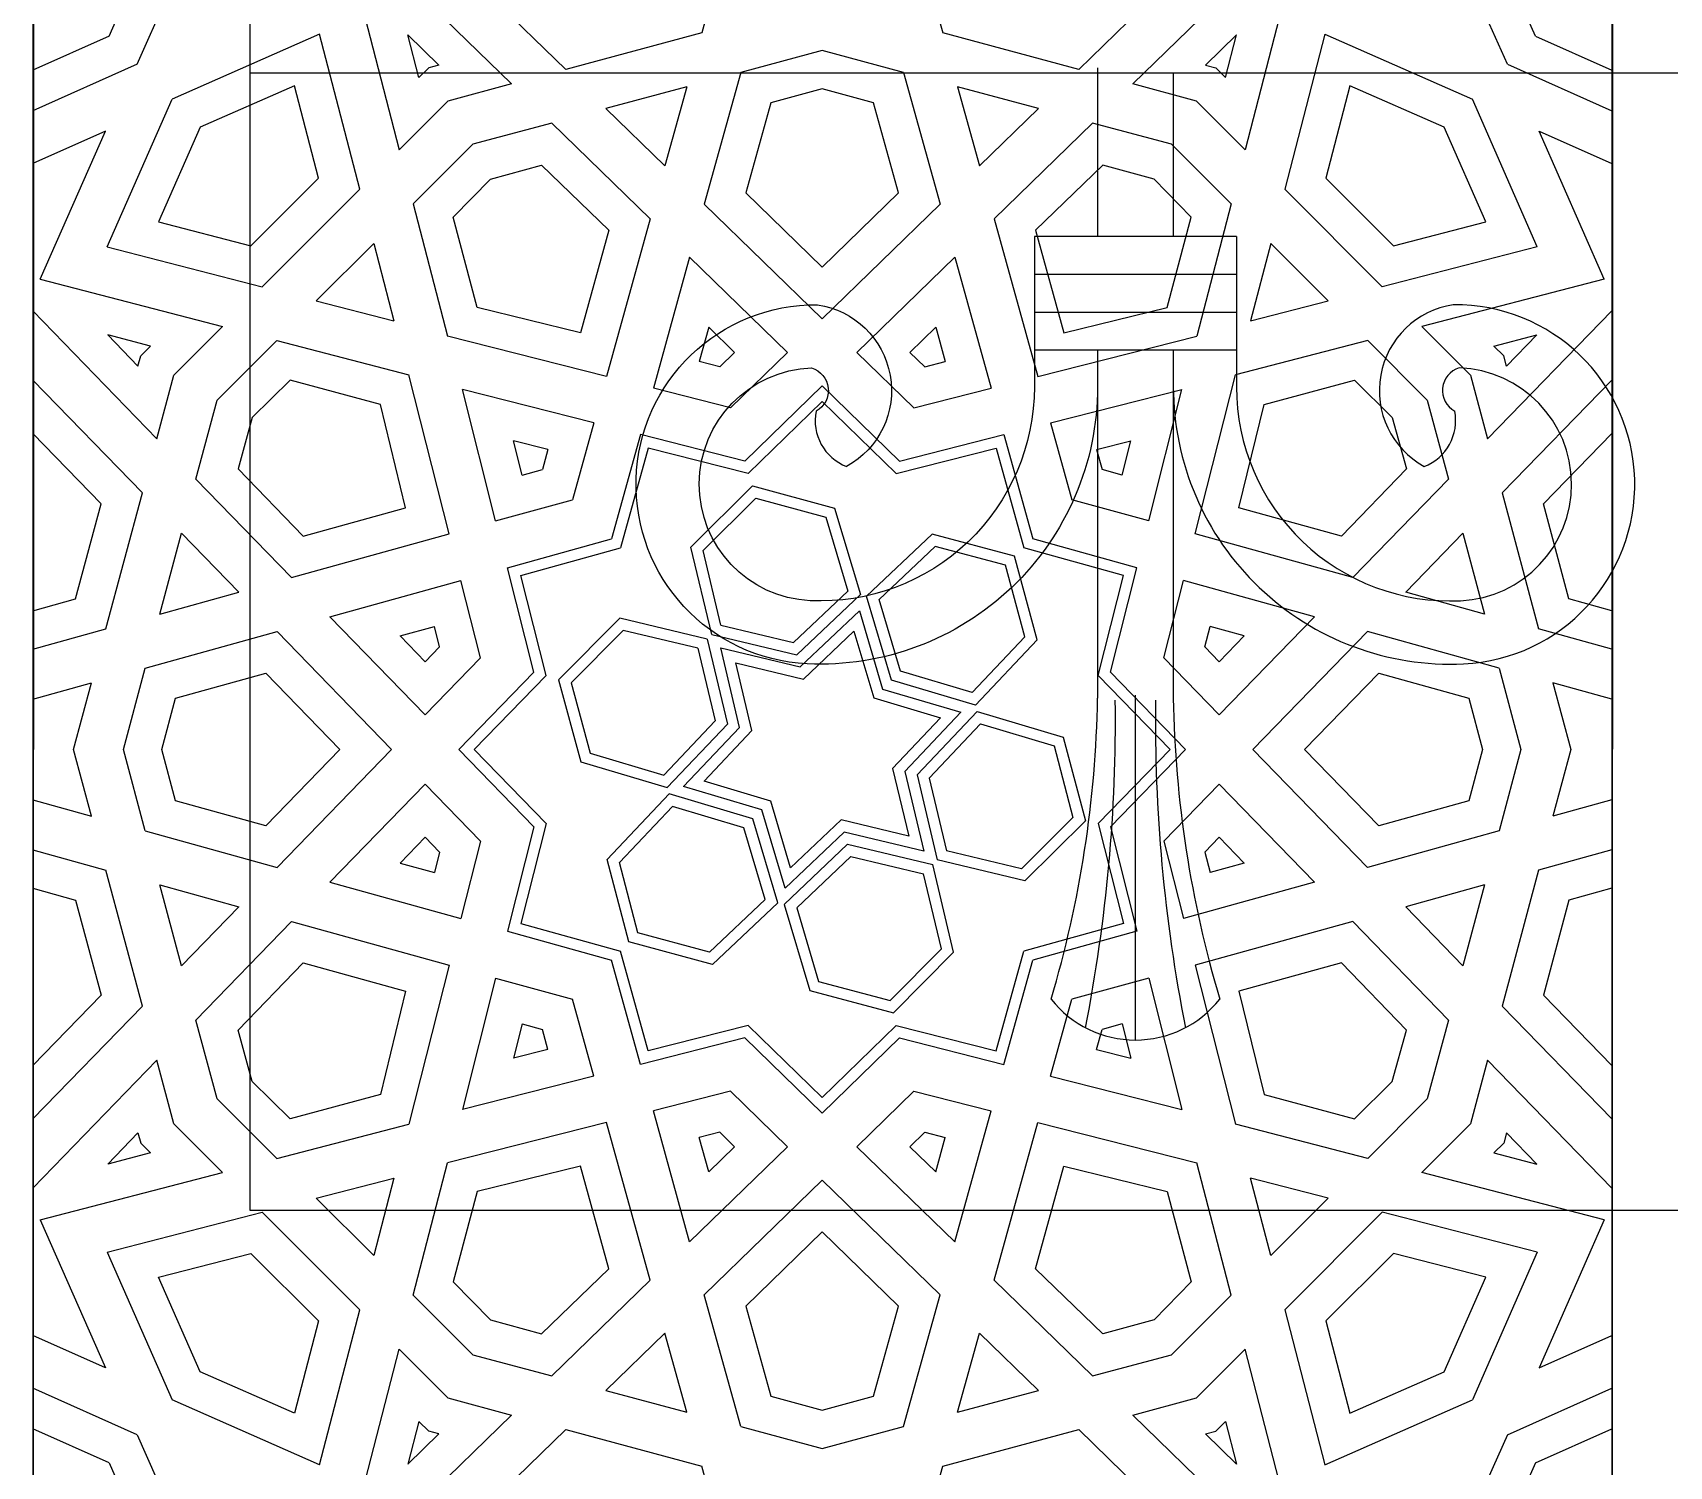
# Model space of a CAD drawing. Header units: inches. Extents: x 13054 to 48691, y 5623 to 20391.
# Drawn here: x 48359.48 to 48367.78, y 18801.83 to 18809.09 of the extents above; entities that cross this region are included whole.
import ezdxf

# ---------------------------------------------------------------- set-up
doc = ezdxf.new("R2010")
doc.units = ezdxf.units.IN
doc.header["$MEASUREMENT"] = 0

msp = doc.modelspace()

# ---------------------------------------------------------------- linework, layer by layer
at = {"transparency": 33554483}
for p, q in [((48359.5098, 18888.5459), (48359.4844, 18793.5329)), ((48359.8709, 18809.0769), (48360.0332, 18809.4402)), ((48360.0131, 18808.9347), (48360.2389, 18809.4402)), ((48361.1023, 18809.4251), (48361.3415, 18808.5014)), ((48361.2872, 18809.4402), (48361.9105, 18808.8344)), ((48361.6375, 18809.4402), (48362.1851, 18808.908)), ((48362.9703, 18809.4402), (48362.874, 18809.0926)), ((48363.9986, 18809.4402), (48364.0949, 18809.0926)), ((48365.3314, 18809.4402), (48364.7838, 18808.908)), ((48365.6817, 18809.4402), (48365.0584, 18808.8344)), ((48365.8666, 18809.4251), (48365.6274, 18808.5014)), ((48366.9558, 18808.9347), (48366.7299, 18809.4402)), ((48367.098, 18809.0769), (48366.9356, 18809.4402)), ((48367.4844, 18809.4402), (48367.4844, 18801.4865)), ((48367.4844, 18809.4402), (48367.4844, 18801.4865)), ((48359.8709, 18809.0769), (48359.4844, 18808.9042)), ((48360.9379, 18809.086), (48360.1905, 18808.7573)), ((48361.1411, 18808.3011), (48360.9379, 18809.086)), ((48361.4409, 18808.8665), (48361.3847, 18809.0835)), ((48361.3847, 18809.0835), (48361.5424, 18808.9302)), ((48362.874, 18809.0926), (48362.1851, 18808.908)), ((48364.7838, 18808.908), (48364.0949, 18809.0926)), ((48365.5841, 18809.0835), (48365.4264, 18808.9302)), ((48365.5279, 18808.8665), (48365.5841, 18809.0835)), ((48366.031, 18809.086), (48365.8277, 18808.3011)), ((48366.031, 18809.086), (48366.7784, 18808.7573)), ((48367.098, 18809.0769), (48367.4844, 18808.9042)), ((48363.4844, 18809.0034), (48363.072, 18808.8929)), ((48363.8969, 18808.8929), (48363.4844, 18809.0034)), ((48360.0131, 18808.9347), (48359.4844, 18808.6985)), ((48361.4908, 18808.9164), (48361.4409, 18808.8665)), ((48361.5424, 18808.9302), (48361.4908, 18808.9164)), ((48363.072, 18808.8929), (48362.8871, 18808.2257)), ((48363.8969, 18808.8929), (48364.0817, 18808.2257)), ((48365.4264, 18808.9302), (48365.4781, 18808.9164)), ((48365.4781, 18808.9164), (48365.5279, 18808.8665)), ((48366.9558, 18808.9347), (48367.4844, 18808.6985)), ((48360.8114, 18808.8252), (48360.333, 18808.6148)), ((48360.9324, 18808.358), (48360.8114, 18808.8252)), ((48361.9105, 18808.8344), (48361.588, 18808.748)), ((48362.7983, 18808.8196), (48362.3889, 18808.7099)), ((48362.7983, 18808.8196), (48362.6876, 18808.4197)), ((48363.4844, 18808.809), (48363.2243, 18808.7393)), ((48363.7446, 18808.7393), (48363.4844, 18808.809)), ((48364.5799, 18808.7099), (48364.1705, 18808.8196)), ((48364.1705, 18808.8196), (48364.2813, 18808.4197)), ((48365.3808, 18808.748), (48365.0584, 18808.8344)), ((48366.1574, 18808.8252), (48366.0364, 18808.358)), ((48366.6359, 18808.6148), (48366.1574, 18808.8252)), ((48359.8617, 18808.0099), (48360.1905, 18808.7573)), ((48361.588, 18808.748), (48361.3415, 18808.5014)), ((48363.2243, 18808.7393), (48363.0978, 18808.2828)), ((48363.871, 18808.2828), (48363.7446, 18808.7393)), ((48365.6274, 18808.5014), (48365.3808, 18808.748)), ((48367.1071, 18808.0099), (48366.7784, 18808.7573)), ((48362.3889, 18808.7099), (48362.6876, 18808.4197)), ((48364.5799, 18808.7099), (48364.2813, 18808.4197)), ((48359.8527, 18808.5956), (48359.4844, 18808.4311)), ((48359.5227, 18807.8455), (48359.8527, 18808.5956)), ((48360.333, 18808.6148), (48360.1225, 18808.1363)), ((48362.1143, 18808.6363), (48361.7144, 18808.5291)), ((48362.1143, 18808.6363), (48362.6133, 18808.1515)), ((48364.8545, 18808.6363), (48364.3556, 18808.1515)), ((48365.2545, 18808.5291), (48364.8545, 18808.6363)), ((48366.8463, 18808.1363), (48366.6359, 18808.6148)), ((48367.1162, 18808.5956), (48367.4844, 18808.4311)), ((48367.4462, 18807.8455), (48367.1162, 18808.5956)), ((48361.7144, 18808.5291), (48361.4125, 18808.2272)), ((48365.5564, 18808.2272), (48365.2545, 18808.5291)), ((48361.8033, 18808.3514), (48362.0629, 18808.4232)), ((48362.0629, 18808.4232), (48362.4032, 18808.0938)), ((48364.906, 18808.4232), (48364.5656, 18808.0938)), ((48365.1656, 18808.3514), (48364.906, 18808.4232)), ((48360.5898, 18808.0153), (48360.9324, 18808.358)), ((48361.6144, 18808.1595), (48361.8033, 18808.3514)), ((48365.3545, 18808.1595), (48365.1656, 18808.3514)), ((48366.0364, 18808.358), (48366.3791, 18808.0153)), ((48360.6466, 18807.8066), (48361.1411, 18808.3011)), ((48363.0978, 18808.2828), (48363.4844, 18807.9071)), ((48363.4844, 18807.9071), (48363.871, 18808.2828)), ((48366.3222, 18807.8066), (48365.8277, 18808.3011)), ((48361.4125, 18808.2272), (48361.586, 18807.557)), ((48361.7367, 18807.7019), (48361.6144, 18808.1595)), ((48362.6133, 18808.1515), (48362.3921, 18807.3533)), ((48362.8871, 18808.2257), (48363.4844, 18807.6452)), ((48364.0817, 18808.2257), (48363.4844, 18807.6452)), ((48364.3556, 18808.1515), (48364.5767, 18807.3533)), ((48365.2322, 18807.7019), (48365.3545, 18808.1595)), ((48365.5564, 18808.2272), (48365.3829, 18807.557)), ((48360.1225, 18808.1363), (48360.5898, 18808.0153)), ((48362.4032, 18808.0938), (48362.2604, 18807.5739)), ((48364.5656, 18808.0938), (48364.7085, 18807.5739)), ((48366.3791, 18808.0153), (48366.8463, 18808.1363)), ((48359.8617, 18808.0099), (48360.6466, 18807.8066)), ((48360.9209, 18807.7356), (48361.2121, 18808.0269)), ((48361.2121, 18808.0269), (48361.3139, 18807.6339)), ((48365.7567, 18808.0269), (48365.655, 18807.6339)), ((48366.048, 18807.7356), (48365.7567, 18808.0269)), ((48367.1071, 18808.0099), (48366.3222, 18807.8066)), ((48362.8128, 18807.9575), (48362.6289, 18807.2934)), ((48362.8128, 18807.9575), (48363.3093, 18807.475)), ((48364.156, 18807.9575), (48363.6596, 18807.475)), ((48364.156, 18807.9575), (48364.34, 18807.2934)), ((48359.5227, 18807.8455), (48360.4463, 18807.6063)), ((48367.4462, 18807.8455), (48366.5225, 18807.6063)), ((48360.9209, 18807.7356), (48361.3139, 18807.6339)), ((48365.655, 18807.6339), (48366.048, 18807.7356)), ((48359.4844, 18807.6844), (48360.1134, 18807.0373)), ((48362.2604, 18807.5739), (48361.7367, 18807.7019)), ((48364.7085, 18807.5739), (48365.2322, 18807.7019)), ((48367.4844, 18807.6844), (48366.8555, 18807.0373)), ((48360.1998, 18807.3597), (48360.4463, 18807.6063)), ((48362.9092, 18807.602), (48362.8611, 18807.4284)), ((48362.9092, 18807.602), (48363.0398, 18807.475)), ((48364.0597, 18807.602), (48363.929, 18807.475)), ((48364.0597, 18807.602), (48364.1077, 18807.4284)), ((48366.5225, 18807.6063), (48366.7691, 18807.3597)), ((48360.0813, 18807.5068), (48359.8643, 18807.563)), ((48359.8643, 18807.563), (48360.0175, 18807.4053)), ((48360.0314, 18807.457), (48360.0813, 18807.5068)), ((48360.4186, 18807.2334), (48360.7206, 18807.5353)), ((48360.7206, 18807.5353), (48361.3908, 18807.3618)), ((48362.3921, 18807.3533), (48361.586, 18807.557)), ((48364.5767, 18807.3533), (48365.3829, 18807.557)), ((48366.2483, 18807.5353), (48365.5781, 18807.3618)), ((48366.2483, 18807.5353), (48366.5502, 18807.2334)), ((48366.8876, 18807.5068), (48367.1046, 18807.563)), ((48366.9375, 18807.457), (48366.8876, 18807.5068)), ((48367.1046, 18807.563), (48366.9513, 18807.4053)), ((48360.0175, 18807.4053), (48360.0314, 18807.457)), ((48362.9649, 18807.4022), (48362.8611, 18807.4284)), ((48363.0398, 18807.475), (48362.9649, 18807.4022)), ((48363.3093, 18807.475), (48363.0206, 18807.1945)), ((48363.6596, 18807.475), (48363.9483, 18807.1945)), ((48363.929, 18807.475), (48364.004, 18807.4022)), ((48364.004, 18807.4022), (48364.1077, 18807.4284)), ((48366.9513, 18807.4053), (48366.9375, 18807.457)), ((48359.4844, 18807.3341), (48360.0398, 18806.7627)), ((48360.1134, 18807.0373), (48360.1998, 18807.3597)), ((48360.7883, 18807.3334), (48360.5964, 18807.1445)), ((48361.2459, 18807.2111), (48360.7883, 18807.3334)), ((48361.5945, 18806.5556), (48361.3908, 18807.3618)), ((48365.3744, 18806.5556), (48365.5781, 18807.3618)), ((48365.723, 18807.2111), (48366.1806, 18807.3334)), ((48366.1806, 18807.3334), (48366.3725, 18807.1445)), ((48366.7691, 18807.3597), (48366.8555, 18807.0373)), ((48367.4844, 18807.3341), (48366.9291, 18806.7627)), ((48360.3115, 18806.8334), (48360.4186, 18807.2334)), ((48361.8298, 18806.6208), (48361.6617, 18807.286)), ((48362.3269, 18807.1179), (48361.6617, 18807.286)), ((48363.0206, 18807.1945), (48362.6289, 18807.2934)), ((48363.4844, 18807.3048), (48363.093, 18806.9244)), ((48363.4844, 18807.3048), (48363.8759, 18806.9244)), ((48363.9483, 18807.1945), (48364.34, 18807.2934)), ((48364.6419, 18807.1179), (48365.3071, 18807.286)), ((48365.139, 18806.6208), (48365.3071, 18807.286)), ((48366.5502, 18807.2334), (48366.6574, 18806.8334)), ((48361.3738, 18806.6874), (48361.2459, 18807.2111)), ((48363.4844, 18807.2263), (48363.1097, 18806.862)), ((48363.4844, 18807.2263), (48363.8592, 18806.862)), ((48365.595, 18806.6874), (48365.723, 18807.2111)), ((48360.5964, 18807.1445), (48360.5246, 18806.8849)), ((48362.3269, 18807.1179), (48362.2191, 18806.7287)), ((48364.6419, 18807.1179), (48364.7498, 18806.7287)), ((48366.3725, 18807.1445), (48366.4443, 18806.8849)), ((48359.8308, 18806.7083), (48359.4844, 18807.0647)), ((48361.9648, 18806.8531), (48361.9209, 18807.0268)), ((48362.0947, 18806.9829), (48361.9209, 18807.0268)), ((48362.5637, 18807.0581), (48362.4175, 18806.5303)), ((48362.6033, 18806.99), (48362.4632, 18806.4845)), ((48363.093, 18806.9244), (48362.5637, 18807.0581)), ((48363.1097, 18806.862), (48362.6033, 18806.99)), ((48363.8592, 18806.862), (48364.3656, 18806.99)), ((48363.8759, 18806.9244), (48364.4052, 18807.0581)), ((48364.3656, 18806.99), (48364.5056, 18806.4845)), ((48364.4052, 18807.0581), (48364.5514, 18806.5303)), ((48364.8742, 18806.9829), (48365.0479, 18807.0268)), ((48365.004, 18806.8531), (48365.0479, 18807.0268)), ((48367.1381, 18806.7083), (48367.4844, 18807.0647)), ((48362.0947, 18806.9829), (48362.0665, 18806.8813)), ((48364.8742, 18806.9829), (48364.9024, 18806.8813)), ((48360.3115, 18806.8334), (48360.7963, 18806.3345)), ((48360.5246, 18806.8849), (48360.854, 18806.5445)), ((48361.9648, 18806.8531), (48362.0665, 18806.8813)), ((48365.004, 18806.8531), (48364.9024, 18806.8813)), ((48366.4443, 18806.8849), (48366.1149, 18806.5445)), ((48366.6574, 18806.8334), (48366.1726, 18806.3345)), ((48359.8552, 18806.0738), (48360.0398, 18806.7627)), ((48362.8192, 18806.489), (48363.1308, 18806.7988)), ((48362.8813, 18806.4713), (48363.1474, 18806.7359)), ((48363.1308, 18806.7988), (48363.5473, 18806.6859)), ((48363.1474, 18806.7359), (48363.5022, 18806.6397)), ((48366.9291, 18806.7627), (48367.1137, 18806.0738)), ((48359.7016, 18806.2261), (48359.8308, 18806.7083)), ((48360.854, 18806.5445), (48361.3738, 18806.6874)), ((48361.8298, 18806.6208), (48362.2191, 18806.7287)), ((48363.5473, 18806.6859), (48363.6776, 18806.2481)), ((48365.139, 18806.6208), (48364.7498, 18806.7287)), ((48366.1149, 18806.5445), (48365.595, 18806.6874)), ((48367.2673, 18806.2261), (48367.1381, 18806.7083)), ((48363.5022, 18806.6397), (48363.6137, 18806.2652)), ((48360.1282, 18806.1494), (48360.2379, 18806.5588)), ((48360.2379, 18806.5588), (48360.5281, 18806.2602)), ((48360.7963, 18806.3345), (48361.5945, 18806.5556)), ((48361.8897, 18806.3841), (48362.4175, 18806.5303)), ((48362.9248, 18806.0464), (48362.8192, 18806.489)), ((48364.0413, 18806.5535), (48363.7095, 18806.2396)), ((48364.0572, 18806.491), (48363.7734, 18806.2224)), ((48364.4585, 18806.443), (48364.0413, 18806.5535)), ((48364.4126, 18806.3969), (48364.0572, 18806.491)), ((48365.0792, 18806.3841), (48364.5514, 18806.5303)), ((48366.1726, 18806.3345), (48365.3744, 18806.5556)), ((48366.731, 18806.5588), (48366.4408, 18806.2602)), ((48366.731, 18806.5588), (48366.8407, 18806.1494)), ((48361.9578, 18806.3445), (48362.4632, 18806.4845)), ((48362.9715, 18806.0932), (48362.8813, 18806.4713)), ((48364.5734, 18806.019), (48364.4585, 18806.443)), ((48365.0111, 18806.3445), (48364.5056, 18806.4845)), ((48362.0234, 18805.8548), (48361.8897, 18806.3841)), ((48362.0857, 18805.8381), (48361.9578, 18806.3445)), ((48364.5108, 18806.0347), (48364.4126, 18806.3969)), ((48364.8831, 18805.8381), (48365.0111, 18806.3445)), ((48364.9455, 18805.8548), (48365.0792, 18806.3841)), ((48360.1282, 18806.1494), (48360.5281, 18806.2602)), ((48360.9903, 18806.1349), (48361.6543, 18806.3189)), ((48361.7533, 18805.9272), (48361.6543, 18806.3189)), ((48363.3392, 18806.0054), (48363.6137, 18806.2652)), ((48363.3558, 18805.9436), (48363.6776, 18806.2481)), ((48363.836, 18805.8149), (48363.7095, 18806.2396)), ((48365.2156, 18805.9272), (48365.3145, 18806.3189)), ((48365.9786, 18806.1349), (48365.3145, 18806.3189)), ((48366.8407, 18806.1494), (48366.4408, 18806.2602)), ((48359.4844, 18806.166), (48359.7016, 18806.2261)), ((48363.3723, 18805.8817), (48363.6727, 18806.1659)), ((48363.6727, 18806.1659), (48363.7907, 18805.7696)), ((48363.8813, 18805.8602), (48363.7734, 18806.2224)), ((48367.4844, 18806.166), (48367.2673, 18806.2261)), ((48359.4844, 18805.9711), (48359.8552, 18806.0738)), ((48360.9903, 18806.1349), (48361.4727, 18805.6385)), ((48361.3458, 18806.0386), (48361.5193, 18806.0866)), ((48361.5455, 18805.9829), (48361.5193, 18806.0866)), ((48362.4588, 18806.1286), (48362.149, 18805.817)), ((48362.9014, 18806.023), (48362.4588, 18806.1286)), ((48362.9715, 18806.0932), (48363.3392, 18806.0054)), ((48365.4233, 18805.9829), (48365.4495, 18806.0866)), ((48365.6231, 18806.0386), (48365.4495, 18806.0866)), ((48365.9786, 18806.1349), (48365.4961, 18805.6385)), ((48367.4844, 18805.9711), (48367.1137, 18806.0738)), ((48360.0549, 18805.8758), (48360.7221, 18806.0606)), ((48360.7221, 18806.0606), (48361.3025, 18805.4633)), ((48361.3458, 18806.0386), (48361.4727, 18805.9079)), ((48362.4764, 18806.0665), (48362.2119, 18805.8004)), ((48362.8546, 18805.9763), (48362.4764, 18806.0665)), ((48362.9014, 18806.023), (48363.0042, 18805.592)), ((48362.9248, 18806.0464), (48363.3558, 18805.9436)), ((48363.3889, 18805.8198), (48363.6448, 18806.062)), ((48363.6448, 18806.062), (48363.7454, 18805.7243)), ((48364.2435, 18805.7523), (48364.5108, 18806.0347)), ((48364.2607, 18805.6884), (48364.5734, 18806.019)), ((48365.6231, 18806.0386), (48365.4961, 18805.9079)), ((48366.2468, 18806.0606), (48365.6663, 18805.4633)), ((48366.914, 18805.8758), (48366.2468, 18806.0606)), ((48361.4727, 18805.9079), (48361.5455, 18805.9829)), ((48361.4727, 18805.6385), (48361.7533, 18805.9272)), ((48362.8546, 18805.9763), (48362.9423, 18805.6086)), ((48362.9701, 18805.9777), (48363.3723, 18805.8817)), ((48363.0661, 18805.5754), (48362.9701, 18805.9777)), ((48365.4961, 18805.6385), (48365.2156, 18805.9272)), ((48365.4961, 18805.9079), (48365.4233, 18805.9829)), ((48359.9444, 18805.4633), (48360.0549, 18805.8758)), ((48360.2085, 18805.7235), (48360.665, 18805.8499)), ((48360.665, 18805.8499), (48361.0407, 18805.4633)), ((48361.6429, 18805.4633), (48362.0234, 18805.8548)), ((48361.7215, 18805.4633), (48362.0857, 18805.8381)), ((48363.0462, 18805.9016), (48363.3889, 18805.8198)), ((48363.128, 18805.5589), (48363.0462, 18805.9016)), ((48364.2435, 18805.7523), (48363.8813, 18805.8602)), ((48365.2474, 18805.4633), (48364.8831, 18805.8381)), ((48365.3259, 18805.4633), (48364.9455, 18805.8548)), ((48365.9282, 18805.4633), (48366.3039, 18805.8499)), ((48366.3039, 18805.8499), (48366.7604, 18805.7235)), ((48366.914, 18805.8758), (48367.0245, 18805.4633)), ((48359.4844, 18805.7178), (48359.7819, 18805.8002)), ((48359.6916, 18805.4633), (48359.7819, 18805.8002)), ((48362.149, 18805.817), (48362.2619, 18805.4005)), ((48362.2119, 18805.8004), (48362.308, 18805.4456)), ((48363.7907, 18805.7696), (48364.187, 18805.6516)), ((48364.2607, 18805.6884), (48363.836, 18805.8149)), ((48367.187, 18805.8002), (48367.2773, 18805.4633)), ((48367.4844, 18805.7178), (48367.187, 18805.8002)), ((48360.1388, 18805.4633), (48360.2085, 18805.7235)), ((48363.7454, 18805.7243), (48364.0831, 18805.6237)), ((48366.7604, 18805.7235), (48366.8301, 18805.4633)), ((48362.9423, 18805.6086), (48362.6825, 18805.334)), ((48363.0042, 18805.592), (48362.6996, 18805.2702)), ((48362.7819, 18805.2751), (48363.0661, 18805.5754)), ((48364.0831, 18805.6237), (48363.8409, 18805.3678)), ((48364.187, 18805.6516), (48363.9028, 18805.3512)), ((48364.2692, 18805.6565), (48363.9647, 18805.3347)), ((48364.2863, 18805.5926), (48364.0265, 18805.3181)), ((48364.2692, 18805.6565), (48364.7053, 18805.5266)), ((48364.2863, 18805.5926), (48364.659, 18805.4817)), ((48362.8858, 18805.3029), (48363.128, 18805.5589)), ((48364.7053, 18805.5266), (48364.8178, 18805.1019)), ((48359.7819, 18805.1265), (48359.6916, 18805.4633)), ((48360.0549, 18805.0509), (48359.9444, 18805.4633)), ((48360.2085, 18805.2032), (48360.1388, 18805.4633)), ((48361.0407, 18805.4633), (48360.665, 18805.0767)), ((48360.7221, 18804.866), (48361.3025, 18805.4633)), ((48361.6429, 18805.4633), (48362.0234, 18805.0719)), ((48361.7215, 18805.4633), (48362.0857, 18805.0886)), ((48362.308, 18805.4456), (48362.6825, 18805.334)), ((48364.659, 18805.4817), (48364.755, 18805.1189)), ((48365.2474, 18805.4633), (48364.8831, 18805.0886)), ((48365.3259, 18805.4633), (48364.9455, 18805.0719)), ((48366.2468, 18804.866), (48365.6663, 18805.4633)), ((48366.3039, 18805.0767), (48365.9282, 18805.4633)), ((48366.8301, 18805.4633), (48366.7604, 18805.2032)), ((48367.0245, 18805.4633), (48366.914, 18805.0509)), ((48367.2773, 18805.4633), (48367.187, 18805.1265)), ((48362.2619, 18805.4005), (48362.6996, 18805.2702)), ((48363.8409, 18805.3678), (48363.9227, 18805.0251)), ((48363.9028, 18805.3512), (48363.9988, 18804.949)), ((48363.9647, 18805.3347), (48364.0675, 18804.9037)), ((48360.9903, 18804.7917), (48361.4727, 18805.2882)), ((48361.4727, 18805.2882), (48361.7533, 18804.9995)), ((48363.1782, 18805.1571), (48362.7819, 18805.2751)), ((48363.2235, 18805.2024), (48362.8858, 18805.3029)), ((48364.0265, 18805.3181), (48364.1143, 18804.9504)), ((48365.4961, 18805.2882), (48365.2156, 18804.9995)), ((48365.9786, 18804.7917), (48365.4961, 18805.2882)), ((48359.4844, 18805.2089), (48359.7819, 18805.1265)), ((48360.665, 18805.0767), (48360.2085, 18805.2032)), ((48362.3943, 18804.9065), (48362.7082, 18805.2382)), ((48362.4567, 18804.8905), (48362.7253, 18805.1744)), ((48363.1329, 18805.1118), (48362.7082, 18805.2382)), ((48363.0876, 18805.0665), (48362.7253, 18805.1744)), ((48363.324, 18804.8647), (48363.2235, 18805.2024)), ((48366.7604, 18805.2032), (48366.3039, 18805.0767)), ((48367.4844, 18805.2089), (48367.187, 18805.1265)), ((48362.0857, 18805.0886), (48361.9578, 18804.5822)), ((48363.2593, 18804.6871), (48363.1329, 18805.1118)), ((48363.2962, 18804.7608), (48363.1782, 18805.1571)), ((48363.58, 18805.1069), (48363.324, 18804.8647)), ((48363.9227, 18805.0251), (48363.58, 18805.1069)), ((48364.755, 18805.1189), (48364.4943, 18804.8597)), ((48364.8178, 18805.1019), (48364.5118, 18804.7977)), ((48364.8831, 18805.0886), (48365.0111, 18804.5822)), ((48360.0549, 18805.0509), (48360.7221, 18804.866)), ((48361.3458, 18804.8881), (48361.4727, 18805.0187)), ((48361.4727, 18805.0187), (48361.5455, 18804.9438)), ((48361.7533, 18804.9995), (48361.6543, 18804.6078)), ((48362.0234, 18805.0719), (48361.8897, 18804.5426)), ((48363.1954, 18804.7042), (48363.0876, 18805.0665)), ((48363.5965, 18805.045), (48363.2962, 18804.7608)), ((48363.9988, 18804.949), (48363.5965, 18805.045)), ((48364.9455, 18805.0719), (48365.0792, 18804.5426)), ((48365.2156, 18804.9995), (48365.3145, 18804.6078)), ((48365.4961, 18805.0187), (48365.4233, 18804.9438)), ((48365.6231, 18804.8881), (48365.4961, 18805.0187)), ((48366.914, 18805.0509), (48366.2468, 18804.866)), ((48359.4844, 18804.9556), (48359.8552, 18804.8529)), ((48361.5455, 18804.9438), (48361.5193, 18804.8401)), ((48363.2913, 18804.6785), (48363.6131, 18804.9831)), ((48363.3551, 18804.6614), (48363.6297, 18804.9212)), ((48363.6131, 18804.9831), (48364.0441, 18804.8803)), ((48363.6297, 18804.9212), (48363.9974, 18804.8335)), ((48364.4943, 18804.8597), (48364.1143, 18804.9504)), ((48365.4233, 18804.9438), (48365.4495, 18804.8401)), ((48367.4844, 18804.9556), (48367.1137, 18804.8529)), ((48360.0398, 18804.164), (48359.8552, 18804.8529)), ((48361.3458, 18804.8881), (48361.5193, 18804.8401)), ((48362.5047, 18804.4893), (48362.3943, 18804.9065)), ((48362.5509, 18804.5352), (48362.4567, 18804.8905)), ((48364.088, 18804.4534), (48363.9974, 18804.8335)), ((48364.1501, 18804.436), (48364.0441, 18804.8803)), ((48364.5118, 18804.7977), (48364.0675, 18804.9037)), ((48365.6231, 18804.8881), (48365.4495, 18804.8401)), ((48367.1137, 18804.8529), (48366.9291, 18804.164)), ((48359.4844, 18804.7607), (48359.7016, 18804.7006)), ((48360.2379, 18804.3678), (48360.1282, 18804.7772)), ((48360.1282, 18804.7772), (48360.5281, 18804.6665)), ((48360.9903, 18804.7917), (48361.6543, 18804.6078)), ((48365.9786, 18804.7917), (48365.3145, 18804.6078)), ((48366.8407, 18804.7772), (48366.4408, 18804.6665)), ((48366.8407, 18804.7772), (48366.731, 18804.3678)), ((48367.4844, 18804.7607), (48367.2673, 18804.7006)), ((48359.7016, 18804.7006), (48359.8308, 18804.2184)), ((48360.2379, 18804.3678), (48360.5281, 18804.6665)), ((48363.1954, 18804.7042), (48362.913, 18804.437)), ((48363.2593, 18804.6871), (48362.9288, 18804.3743)), ((48363.2913, 18804.6785), (48363.4211, 18804.2424)), ((48366.731, 18804.3678), (48366.4408, 18804.6665)), ((48367.2673, 18804.7006), (48367.1381, 18804.2184)), ((48360.3115, 18804.0932), (48360.7963, 18804.5922)), ((48360.7963, 18804.5922), (48361.5945, 18804.371)), ((48361.9578, 18804.5822), (48362.4632, 18804.4421)), ((48363.3551, 18804.6614), (48363.4661, 18804.2888)), ((48365.0111, 18804.5822), (48364.5056, 18804.4421)), ((48366.1726, 18804.5922), (48365.3744, 18804.371)), ((48366.6574, 18804.0932), (48366.1726, 18804.5922)), ((48361.8897, 18804.5426), (48362.4175, 18804.3964)), ((48362.913, 18804.437), (48362.5509, 18804.5352)), ((48365.0792, 18804.5426), (48364.5514, 18804.3964)), ((48362.6033, 18803.9367), (48362.4632, 18804.4421)), ((48362.9288, 18804.3743), (48362.5047, 18804.4893)), ((48363.8289, 18804.1927), (48364.088, 18804.4534)), ((48363.8459, 18804.1299), (48364.1501, 18804.436)), ((48364.3656, 18803.9367), (48364.5056, 18804.4421)), ((48360.5246, 18804.0418), (48360.854, 18804.3821)), ((48360.854, 18804.3821), (48361.3738, 18804.2393)), ((48361.5945, 18804.371), (48361.3908, 18803.5649)), ((48362.5637, 18803.8686), (48362.4175, 18804.3964)), ((48364.4052, 18803.8686), (48364.5514, 18804.3964)), ((48365.3744, 18804.371), (48365.5781, 18803.5649)), ((48366.1149, 18804.3821), (48365.595, 18804.2393)), ((48366.4443, 18804.0418), (48366.1149, 18804.3821)), ((48361.8298, 18804.3058), (48361.6617, 18803.6406)), ((48361.8298, 18804.3058), (48362.2191, 18804.198)), ((48363.4661, 18804.2888), (48363.8289, 18804.1927)), ((48365.139, 18804.3058), (48364.7498, 18804.198)), ((48365.139, 18804.3058), (48365.3071, 18803.6406)), ((48359.8308, 18804.2184), (48359.4844, 18803.862)), ((48361.3738, 18804.2393), (48361.2459, 18803.7156)), ((48362.3269, 18803.8087), (48362.2191, 18804.198)), ((48363.4211, 18804.2424), (48363.8459, 18804.1299)), ((48364.6419, 18803.8087), (48364.7498, 18804.198)), ((48365.595, 18804.2393), (48365.723, 18803.7156)), ((48367.1381, 18804.2184), (48367.4844, 18803.862)), ((48359.4844, 18803.5925), (48360.0398, 18804.164)), ((48360.4186, 18803.6933), (48360.3115, 18804.0932)), ((48366.6574, 18804.0932), (48366.5502, 18803.6933)), ((48367.4844, 18803.5925), (48366.9291, 18804.164)), ((48360.5964, 18803.7822), (48360.5246, 18804.0418)), ((48361.9648, 18804.0736), (48361.9209, 18803.8998)), ((48361.9648, 18804.0736), (48362.0665, 18804.0454)), ((48362.0947, 18803.9437), (48362.0665, 18804.0454)), ((48363.093, 18804.0023), (48362.5637, 18803.8686)), ((48363.1097, 18804.0646), (48362.6033, 18803.9367)), ((48363.4844, 18803.6218), (48363.093, 18804.0023)), ((48363.4844, 18803.7004), (48363.1097, 18804.0646)), ((48363.4844, 18803.7004), (48363.8592, 18804.0646)), ((48363.4844, 18803.6218), (48363.8759, 18804.0023)), ((48363.8592, 18804.0646), (48364.3656, 18803.9367)), ((48363.8759, 18804.0023), (48364.4052, 18803.8686)), ((48364.8742, 18803.9437), (48364.9024, 18804.0454)), ((48365.004, 18804.0736), (48364.9024, 18804.0454)), ((48365.004, 18804.0736), (48365.0479, 18803.8998)), ((48366.3725, 18803.7822), (48366.4443, 18804.0418)), ((48362.0947, 18803.9437), (48361.9209, 18803.8998)), ((48364.8742, 18803.9437), (48365.0479, 18803.8998)), ((48359.4844, 18803.2422), (48360.1134, 18803.8894)), ((48360.1998, 18803.5669), (48360.1134, 18803.8894)), ((48366.8555, 18803.8894), (48366.7691, 18803.5669)), ((48367.4844, 18803.2422), (48366.8555, 18803.8894)), ((48360.7883, 18803.5933), (48360.5964, 18803.7822)), ((48362.3269, 18803.8087), (48361.6617, 18803.6406)), ((48364.6419, 18803.8087), (48365.3071, 18803.6406)), ((48366.1806, 18803.5933), (48366.3725, 18803.7822)), ((48360.7206, 18803.3914), (48360.4186, 18803.6933)), ((48361.2459, 18803.7156), (48360.7883, 18803.5933)), ((48363.0206, 18803.7322), (48362.6289, 18803.6332)), ((48363.3093, 18803.4516), (48363.0206, 18803.7322)), ((48363.6596, 18803.4516), (48363.9483, 18803.7322)), ((48363.9483, 18803.7322), (48364.34, 18803.6332)), ((48365.723, 18803.7156), (48366.1806, 18803.5933)), ((48366.5502, 18803.6933), (48366.2483, 18803.3914)), ((48362.8128, 18802.9692), (48362.6289, 18803.6332)), ((48364.156, 18802.9692), (48364.34, 18803.6332)), ((48359.8643, 18803.3636), (48360.0175, 18803.5213)), ((48360.0175, 18803.5213), (48360.0314, 18803.4697)), ((48360.4463, 18803.3204), (48360.1998, 18803.5669)), ((48360.7206, 18803.3914), (48361.3908, 18803.5649)), ((48362.3921, 18803.5734), (48361.586, 18803.3697)), ((48362.6133, 18802.7752), (48362.3921, 18803.5734)), ((48362.9649, 18803.5244), (48362.8611, 18803.4982)), ((48363.0398, 18803.4516), (48362.9649, 18803.5244)), ((48363.929, 18803.4516), (48364.004, 18803.5244)), ((48364.004, 18803.5244), (48364.1077, 18803.4982)), ((48364.3556, 18802.7752), (48364.5767, 18803.5734)), ((48364.5767, 18803.5734), (48365.3829, 18803.3697)), ((48366.2483, 18803.3914), (48365.5781, 18803.5649)), ((48366.7691, 18803.5669), (48366.5225, 18803.3204)), ((48366.9513, 18803.5213), (48366.9375, 18803.4697)), ((48367.1046, 18803.3636), (48366.9513, 18803.5213)), ((48360.0813, 18803.4198), (48359.8643, 18803.3636)), ((48360.0314, 18803.4697), (48360.0813, 18803.4198)), ((48362.8128, 18802.9692), (48363.3093, 18803.4516)), ((48362.9092, 18803.3247), (48362.8611, 18803.4982)), ((48362.9092, 18803.3247), (48363.0398, 18803.4516)), ((48364.156, 18802.9692), (48363.6596, 18803.4516)), ((48364.0597, 18803.3247), (48363.929, 18803.4516)), ((48364.0597, 18803.3247), (48364.1077, 18803.4982)), ((48366.9375, 18803.4697), (48366.8876, 18803.4198)), ((48366.8876, 18803.4198), (48367.1046, 18803.3636)), ((48361.4125, 18802.6995), (48361.586, 18803.3697)), ((48362.2604, 18803.3527), (48361.7367, 18803.2248)), ((48362.4032, 18802.8329), (48362.2604, 18803.3527)), ((48364.5656, 18802.8329), (48364.7085, 18803.3527)), ((48364.7085, 18803.3527), (48365.2322, 18803.2248)), ((48365.5564, 18802.6995), (48365.3829, 18803.3697)), ((48359.5227, 18803.0812), (48360.4463, 18803.3204)), ((48360.9209, 18803.191), (48361.3139, 18803.2928)), ((48361.3139, 18803.2928), (48361.2121, 18802.8998)), ((48362.8871, 18802.701), (48363.4844, 18803.2814)), ((48364.0817, 18802.701), (48363.4844, 18803.2814)), ((48365.7567, 18802.8998), (48365.655, 18803.2928)), ((48366.048, 18803.191), (48365.655, 18803.2928)), ((48367.4462, 18803.0812), (48366.5225, 18803.3204)), ((48361.2121, 18802.8998), (48360.9209, 18803.191)), ((48361.7367, 18803.2248), (48361.6144, 18802.7672)), ((48365.2322, 18803.2248), (48365.3545, 18802.7672)), ((48366.048, 18803.191), (48365.7567, 18802.8998)), ((48359.8617, 18802.9168), (48360.6466, 18803.12)), ((48361.1411, 18802.6255), (48360.6466, 18803.12)), ((48366.3222, 18803.12), (48365.8277, 18802.6255)), ((48367.1071, 18802.9168), (48366.3222, 18803.12)), ((48359.5227, 18803.0812), (48359.8527, 18802.331)), ((48363.4844, 18803.0196), (48363.0978, 18802.6439)), ((48363.871, 18802.6439), (48363.4844, 18803.0196)), ((48367.4462, 18803.0812), (48367.1162, 18802.331)), ((48359.8617, 18802.9168), (48360.1905, 18802.1694)), ((48360.1225, 18802.7903), (48360.5898, 18802.9113)), ((48360.5898, 18802.9113), (48360.9324, 18802.5687)), ((48366.3791, 18802.9113), (48366.0364, 18802.5687)), ((48366.8463, 18802.7903), (48366.3791, 18802.9113)), ((48367.1071, 18802.9168), (48366.7784, 18802.1694)), ((48360.333, 18802.3119), (48360.1225, 18802.7903)), ((48361.6144, 18802.7672), (48361.8033, 18802.5753)), ((48362.0629, 18802.5035), (48362.4032, 18802.8329)), ((48362.1143, 18802.2904), (48362.6133, 18802.7752)), ((48364.8545, 18802.2904), (48364.3556, 18802.7752)), ((48364.906, 18802.5035), (48364.5656, 18802.8329)), ((48365.3545, 18802.7672), (48365.1656, 18802.5753)), ((48366.6359, 18802.3119), (48366.8463, 18802.7903)), ((48361.4125, 18802.6995), (48361.7144, 18802.3975)), ((48363.072, 18802.0338), (48362.8871, 18802.701)), ((48363.8969, 18802.0338), (48364.0817, 18802.701)), ((48365.2545, 18802.3975), (48365.5564, 18802.6995)), ((48360.9379, 18801.8406), (48361.1411, 18802.6255)), ((48363.0978, 18802.6439), (48363.2243, 18802.1874)), ((48363.7446, 18802.1874), (48363.871, 18802.6439)), ((48365.8277, 18802.6255), (48366.031, 18801.8406)), ((48360.9324, 18802.5687), (48360.8114, 18802.1014)), ((48361.8033, 18802.5753), (48362.0629, 18802.5035)), ((48362.3889, 18802.2168), (48362.6876, 18802.507)), ((48362.7983, 18802.1071), (48362.6876, 18802.507)), ((48364.1705, 18802.1071), (48364.2813, 18802.507)), ((48364.5799, 18802.2168), (48364.2813, 18802.507)), ((48365.1656, 18802.5753), (48364.906, 18802.5035)), ((48366.0364, 18802.5687), (48366.1574, 18802.1014)), ((48359.8527, 18802.331), (48359.4844, 18802.4956)), ((48361.1023, 18801.5016), (48361.3415, 18802.4252)), ((48361.3415, 18802.4252), (48361.588, 18802.1787)), ((48365.3808, 18802.1787), (48365.6274, 18802.4252)), ((48365.8666, 18801.5016), (48365.6274, 18802.4252)), ((48367.1162, 18802.331), (48367.4844, 18802.4956)), ((48361.7144, 18802.3975), (48362.1143, 18802.2904)), ((48364.8545, 18802.2904), (48365.2545, 18802.3975)), ((48360.8114, 18802.1014), (48360.333, 18802.3119)), ((48366.1574, 18802.1014), (48366.6359, 18802.3119)), ((48360.0131, 18801.992), (48359.4844, 18802.2282)), ((48361.588, 18802.1787), (48361.9105, 18802.0923)), ((48362.3889, 18802.2168), (48362.7983, 18802.1071)), ((48363.2243, 18802.1874), (48363.4844, 18802.1177)), ((48363.4844, 18802.1177), (48363.7446, 18802.1874)), ((48364.1705, 18802.1071), (48364.5799, 18802.2168)), ((48365.0584, 18802.0923), (48365.3808, 18802.1787)), ((48366.9558, 18801.992), (48367.4844, 18802.2282)), ((48360.9379, 18801.8406), (48360.1905, 18802.1694)), ((48361.2872, 18801.4865), (48361.9105, 18802.0923)), ((48365.6817, 18801.4865), (48365.0584, 18802.0923)), ((48366.031, 18801.8406), (48366.7784, 18802.1694)), ((48359.8709, 18801.8498), (48359.4844, 18802.0225)), ((48361.4409, 18802.0602), (48361.3847, 18801.8432)), ((48361.4908, 18802.0103), (48361.4409, 18802.0602)), ((48361.5424, 18801.9964), (48361.4908, 18802.0103)), ((48361.6375, 18801.4865), (48362.1851, 18802.0187)), ((48362.1851, 18802.0187), (48362.874, 18801.8341)), ((48363.072, 18802.0338), (48363.4844, 18801.9233)), ((48363.4844, 18801.9233), (48363.8969, 18802.0338)), ((48364.0949, 18801.8341), (48364.7838, 18802.0187)), ((48365.3314, 18801.4865), (48364.7838, 18802.0187)), ((48365.4264, 18801.9964), (48365.4781, 18802.0103)), ((48365.4781, 18802.0103), (48365.5279, 18802.0602)), ((48365.5279, 18802.0602), (48365.5841, 18801.8432)), ((48367.098, 18801.8498), (48367.4844, 18802.0225)), ((48360.0131, 18801.992), (48360.2389, 18801.4865)), ((48361.3847, 18801.8432), (48361.5424, 18801.9964)), ((48365.5841, 18801.8432), (48365.4264, 18801.9964)), ((48366.9558, 18801.992), (48366.7299, 18801.4865)), ((48359.8709, 18801.8498), (48360.0332, 18801.4865)), ((48367.098, 18801.8498), (48366.9356, 18801.4865)), ((48362.9703, 18801.4865), (48362.874, 18801.8341)), ((48363.9986, 18801.4865), (48364.0949, 18801.8341))]:
    msp.add_line(p, q, dxfattribs=at)
at = {"ltscale": 5}
for p, q in [((48360.5861, 18803.129), (48360.5861, 18841.5381)), ((48369.3268, 18808.8883), (48360.5861, 18808.8883)), ((48405.3865, 18803.129), (48360.5861, 18803.129))]:
    msp.add_line(p, q, dxfattribs=at)
at = {"color": 250, "ltscale": 5}
for p, q in [((48364.8794, 18808.9154), (48364.8794, 18808.0611)), ((48365.2633, 18808.8894), (48365.2633, 18808.0611)), ((48365.5833, 18808.0611), (48364.5594, 18808.0611)), ((48365.5833, 18807.8692), (48364.5594, 18807.8692)), ((48365.5833, 18807.6772), (48364.5594, 18807.6772)), ((48365.5833, 18807.4852), (48364.5594, 18807.4852)), ((48364.8794, 18807.4852), (48364.8794, 18805.7231)), ((48365.2633, 18807.4852), (48365.2633, 18805.7231)), ((48365.0713, 18803.9919), (48365.0713, 18805.7384))]:
    msp.add_line(p, q, dxfattribs=at)
at = {"transparency": 33554483}
for points in [[(48359.5098, 18888.5459), (48359.4844, 18881.023), (48359.4844, 18873.0693), (48359.4844, 18865.1157), (48359.4844, 18857.162), (48359.4844, 18849.2084), (48359.4844, 18841.2547), (48359.4844, 18833.3011), (48359.4844, 18825.3474), (48359.4844, 18817.3938), (48359.4844, 18809.4402), (48359.4844, 18801.4865), (48359.4844, 18793.5329)], [(48443.3857, 18880.5236), (48367.5076, 18880.5438), (48367.4844, 18793.5307)]]:
    msp.add_lwpolyline(points, dxfattribs=at)
at = {"color": 250, "ltscale": 5}
for points in [[(48364.5594, 18808.0611), (48364.5594, 18807.3004, -0.428008), (48363.4238, 18806.2168, -0.959841), (48363.4307, 18807.3959, -0.664353), (48363.4538, 18807.1772)], [(48365.5833, 18808.0611), (48365.5833, 18807.3004, 0.428008), (48366.7189, 18806.2168, 0.959841), (48366.712, 18807.3959, 0.664353), (48366.6889, 18807.1772)], [(48364.8794, 18807.3004, -0.428008), (48363.4088, 18805.8972, -0.981892), (48363.4608, 18807.7162, -0.718103), (48363.608, 18806.8969)], [(48365.2633, 18807.3004), (48365.2633, 18807.3004, 0.428008), (48366.7339, 18805.8972, 0.981892), (48366.6819, 18807.7162, 0.718103), (48366.5346, 18806.8969)]]:
    msp.add_lwpolyline(points, format="xyb", dxfattribs=at)
for centre, radius, start, end in [((48363.697, 18807.1285), 0.2481, 168.66314, 248.98269), ((48366.4457, 18807.1285), 0.2481, 291.01731, 11.33686), ((48359.2296, 18805.8146), 5.6505, 343.38454, 359.07208), ((48356.9271, 18805.6098), 8.0431, 348.84927, 0.73576), ((48373.2156, 18805.6098), 8.0431, 179.26424, 191.15073), ((48370.9131, 18805.8146), 5.6505, 180.92792, 196.61546), ((48365.0713, 18804.5362), 0.5443, 218.30012, 321.69988)]:
    msp.add_arc(centre, radius, start, end, dxfattribs=at)

doc.saveas('drawing.dxf')
